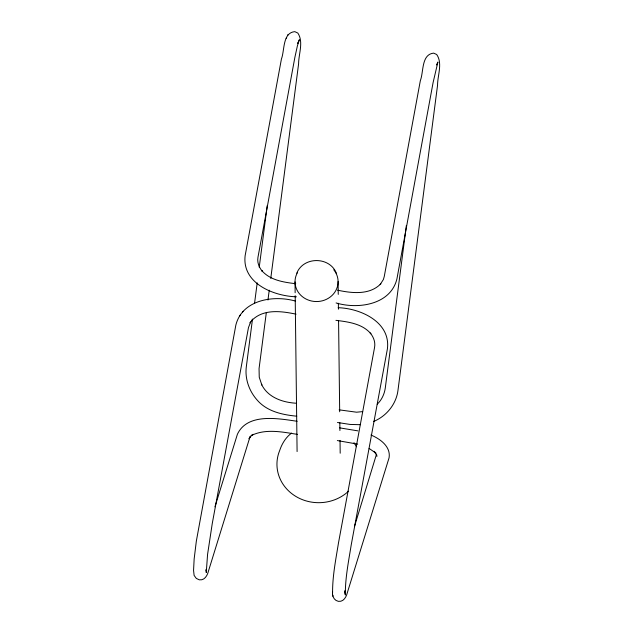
<?xml version="1.0" encoding="UTF-8"?>
<svg xmlns="http://www.w3.org/2000/svg" width="633" height="633" viewBox="0 0 633 633"><rect width="100%" height="100%" fill="white"/><g stroke="black" fill="none" stroke-linecap="round" stroke-linejoin="round"><path stroke-width="0.95" d="M252.504 319.079L246.284 367.021C244.821 378.993 249.236 391.226 257.22 400.135C267.079 411.513 282.445 414.837 296.758 416.182M254.537 303.421L257.204 282.88M259.237 267.221L267.229 205.583M266.303 312.757L259.055 368.628L259.245 377.228L261.848 385.014L261.508 384.294C267.751 397.461 282.761 402.541 296.379 403.229M267.957 300.018L269.231 290.215M270.758 278.457L298.602 63.806C298.602 53.892 303.8 41.952 297.834 33.058L294.812 31.65C282.429 32.758 284.755 50.316 281.424 59.027L245.121 255.779C241.941 283.394 273.765 296.157 296.402 296.798M406.378 225.411L385.268 388.116C384.389 394.137 381.715 399.985 377.228 404.163M214.951 506.819L237.399 434.262C247.456 412.692 278.385 418.563 297.154 421.285M354.425 526.64L376.508 454.178L376.944 456.401M286.251 38.439L286.67 37.497M287.564 35.527L288.023 34.506M297.645 43.535L298.357 42.221M297.969 42.807L299.377 39.697L297.407 45.79L294.859 57.453L257.963 257.291C257.006 262.371 259.055 267.506 262.363 271.32L261.714 270.536C270.141 280.3 283.687 282.255 295.738 283.711M249.109 438.693L250.051 436.651L208.423 571.211C207.363 575.539 204.57 580.603 199.324 579.828L196.301 578.42L194.117 575.413L193.563 570.349L194.149 559.01L196.341 541.112L235.848 325.085C242.194 299.654 273.828 294.82 295.571 301.118M249.117 438.732L251.293 435.773L253.374 434.309L251.095 435.639C265.472 428.399 282.31 431.975 297.391 434.373M296.774 273.195C303.5 256.191 330.07 256.428 336.479 273.543M437.363 63.632L436.651 64.954L437.909 62.026L433.099 82.551L396.907 278.979C390.561 304.837 358.049 309.49 336.091 302.946M239.511 316.017L240.176 315.155M242.621 311.998L243.207 311.254M291.615 433.091C285.792 437.229 281.78 444.042 279.636 450.649A41.849 38.526 -0.7 0 0 296.228 496.652A41.849 38.526 -0.7 0 0 348.585 491.168M373.462 421.538C386.272 416.332 396.171 404.36 397.951 390.529L437.553 85.265C437.522 75.351 442.839 63.316 436.683 54.485L433.629 53.132C421.277 54.414 423.754 71.869 420.359 80.573L384.263 276.463L383.376 279.533L380.172 284.541L380.837 283.766C369.648 295.318 351.79 293.221 337.571 290.183M362.669 411.616L356.537 412.202L339.13 409.844M360.414 424.696L350.073 424.434L337.468 422.488M338.164 307.709C360.541 308.35 390.775 322.039 387.412 348.823L351.204 545.021C348.546 561.558 345.167 578.214 345.325 595.02L344.906 590.779L345.222 593.936M296.054 314.166C281.59 311.112 263.368 308.643 251.91 320.401L252.488 319.657L249.995 322.87L250.66 322.015L248.484 327.514L212.269 523.475L207.569 554.413L206.263 572.556L206.01 569.391M335.933 320.338C348.277 321.873 362.329 323.637 370.906 333.773L370.202 332.998C373.557 336.938 375.551 342.208 374.57 347.398L338.465 543.051C335.806 559.588 332.428 576.244 332.586 593.05M339.692 427.868L357.89 430.867M337.334 440.56L357.685 444.144M370.93 435.013C380.045 438.772 391.02 446.621 389.066 457.841L347.367 592.599C346.306 596.911 343.656 602.03 338.386 601.35C334.066 600.551 332.04 596.009 332.475 591.966M369.126 448.441L375.955 453.173L374.04 451.321L376.675 455.182M353.989 442.681L356.49 446.756M345.001 591.768L345.159 592.377M206.105 570.388L206.271 570.998M332.792 595.123L332.911 596.302M338.093 281.566L338.251 294.392M338.362 303.27L338.433 309.189M338.576 321.026L339.684 411.79M339.818 422.638L339.913 430.527M340.032 440.394L340.19 453.22M295.018 281.883L295.144 292.739M295.184 295.698L297.091 451.566M336.028 273.211A21.538 19.829 -0.7 0 1 316.025 301.545A21.538 19.829 -0.7 0 1 297.557 272.412M333.781 269.793A21.538 19.829 -0.7 0 1 335.775 272.744"/></g></svg>
